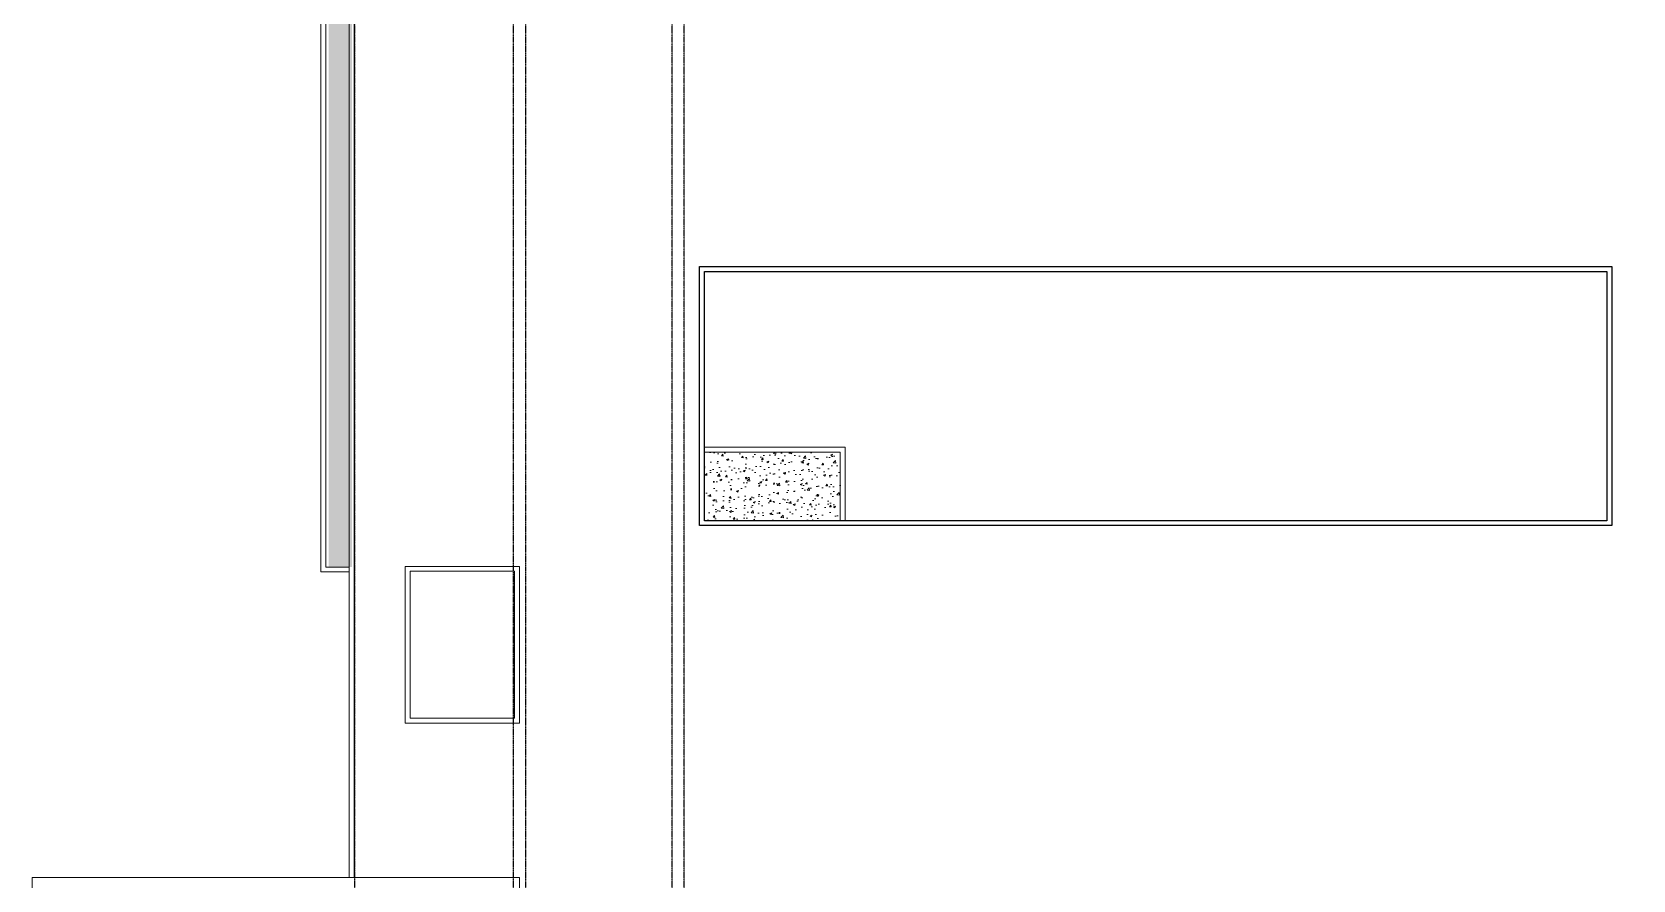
# Model space of a CAD drawing. Header units: metres. Extents: x 85953 to 212055, y -1481497 to -1363692.
# Drawn here: x 85953 to 158633, y -1440685 to -1402189 of the extents above; entities that cross this region are included whole.
import ezdxf

# ---------------------------------------------------------------- set-up
doc = ezdxf.new("R2010")
doc.units = ezdxf.units.M
doc.linetypes.add('DASHDOT', pattern=[25.4, 12.7, -6.35, 0, -6.35])
doc.layers.add('axes', color=8, linetype='Continuous')
doc.layers.add('Proj', color=8, linetype='Continuous', lineweight=0)
doc.layers.add('Tiles', color=8, linetype='Continuous', lineweight=0)

msp = doc.modelspace()

# ---------------------------------------------------------------- hatches: boundary and pattern name
at = {"layer": 'Tiles'}
h = msp.add_hatch(dxfattribs=at)
h.set_pattern_fill('AR-CONC', color=256, scale=5)
h.set_pattern_definition([(50, (166612.4, -1275361.2), (910.9233, -79.6954), [95.25, -1047.75]), (355, (166612.4, -1275361.2), (-176.217, 955.2842), [76.2, -838.203]), (100.45144, (166688.3, -1275367.85), (734.7062, 875.5888), [80.95, -890.4512]), (46.1842, (166612.4, -1275107.2), (1355.395, -210.2116), [142.875, -1571.625]), (96.63556, (166725.3, -1275124.7), (1187.021, 1237.131), [121.425, -1335.678]), (351.18415, (166612.4, -1275107.2), (1187.021, 1237.131), [114.3, -1257.299]), (21, (166739.4, -1275170.7), (758.072, -511.326), [95.25, -1047.75]), (326, (166739.4, -1275170.7), (309.01, 920.94), [76.2, -838.2]), (71.45144, (166802.55, -1275213.3), (1067.082, 409.614), [80.95, -890.4497]), (37.5, (166612.38, -1275361.2), (15.443, 422.7752), [0, -828.04, 0, -850.9, 0, -841.375]), (7.5, (166612.38, -1275361.2), (334.0983, 500.9029), [0, -485.14, 0, -808.99, 0, -320.675]), (327.5, (166329.17, -1275361.2), (677.953, -28.6437), [0, -317.5, 0, -990.6, 0, -1314.45]), (317.5, (166202.17, -1275361.2), (740.6459, 127.1325), [0, -412.75, 0, -657.86, 0, -933.45])])
h.paths.add_polyline_path([(158640.3, -1469902.7), (151820.3, -1469902.7), (151820.3, -1475307.7), (158640.3, -1475307.7)])
h.paths.add_polyline_path([(166365.3, -1395797.7), (122807.4, -1395797.7), (122807.4, -1396852.7), (166365.3, -1396852.7)])
h.paths.add_polyline_path([(100475.3, -1396852.7), (100475.3, -1395797.7), (99420.3, -1395797.7), (99420.3, -1426477.7), (100475.3, -1426477.7)])
h.paths.add_polyline_path([(175033.3, -1433677.7), (175033.3, -1404492.7), (174005.3, -1404492.7), (174005.3, -1433677.7)])
h.paths.add_polyline_path([(112420.3, -1475307.7), (112420.3, -1469902.7), (109140.3, -1469902.7), (109140.3, -1475307.7)])
h.paths.add_polyline_path([(148420.5, -1470957.7), (148420.5, -1469902.7), (115203.1, -1469902.7), (115203.1, -1470957.7)])
h = msp.add_hatch(dxfattribs=at)
h.set_pattern_fill('AR-CONC', color=256, scale=5)
h.set_pattern_definition([(50, (166487.4, -1275361.2), (910.9233, -79.6954), [95.25, -1047.75]), (355, (166487.4, -1275361.2), (-176.217, 955.284), [76.2, -838.203]), (100.45144, (166563.3, -1275367.85), (734.706, 875.589), [80.95, -890.451]), (46.1842, (166487.4, -1275107.2), (1355.395, -210.212), [142.875, -1571.625]), (96.6356, (166600.3, -1275124.7), (1187.021, 1237.131), [121.425, -1335.678]), (351.1842, (166487.4, -1275107.2), (1187.021, 1237.13), [114.3, -1257.299]), (21, (166614.4, -1275170.7), (758.072, -511.326), [95.25, -1047.75]), (326, (166614.4, -1275170.7), (309.01, 920.94), [76.2, -838.2]), (71.45144, (166677.55, -1275213.3), (1067.082, 409.614), [80.95, -890.4497]), (37.5, (166487.38, -1275361.2), (15.443, 422.7752), [0, -828.04, 0, -850.9, 0, -841.375]), (7.5, (166487.38, -1275361.2), (334.0983, 500.9029), [0, -485.14, 0, -808.99, 0, -320.675]), (327.5, (166204.17, -1275361.2), (677.953, -28.6437), [0, -317.5, 0, -990.6, 0, -1314.45]), (317.5, (166077.17, -1275361.2), (740.646, 127.1325), [0, -412.75, 0, -657.86, 0, -933.45])])
h.paths.add_polyline_path([(122645.3, -1421267.7), (116481.7, -1421267.7), (116481.7, -1424372.7), (122645.3, -1424372.7)])

# ---------------------------------------------------------------- linework, layer by layer
at = {"layer": 'axes', "linetype": 'DASHDOT'}
for p, q in [((100615.3, -1477267.4, 4.6), (100615.3, -1366691.8, 4.6)), ((107813.3, -1477267.4, 2.3), (107813.3, -1366691.8, 2.3)), ((108363.3, -1477267.3, -0.1), (108363.3, -1366661.8, -0.1)), ((115013.3, -1477267.4, -0.1), (115013.3, -1366741.8, -0.1)), ((115563.3, -1477267.4, -0.1), (115563.3, -1366741.8, -0.1))]:
    msp.add_line(p, q, dxfattribs=at)
at = {"layer": 'Proj'}
for p, q in [((100350.3, -1440572.7, 2.3), (100350.3, -1396822.7, 2.3)), ((100575.3, -1440572.7, 2.3), (100575.3, -1397352.7, -0.1))]:
    msp.add_line(p, q, dxfattribs=at)
for points, elevation in [([(100350.3, -1395542.7), (99070.3, -1395542.7), (99070.3, -1426702.7), (100350.3, -1426702.7)], 3.5), ([(100350.3, -1395767.7), (99295.3, -1395767.7), (99295.3, -1426477.7), (100350.3, -1426477.7)], 3.5), ([(116481.7, -1421042.7), (122870.3, -1421042.7), (122870.3, -1424372.7)], -0.1), ([(116481.7, -1421267.7), (122645.3, -1421267.7), (122645.3, -1424372.7)], -0.1)]:
    msp.add_lwpolyline(points, dxfattribs=dict(at, elevation=elevation))
at = {"layer": 'Proj', "lineweight": -2, "elevation": 2.3}
for points in [[(157670.3, -1412837.7), (157670.3, -1424597.7), (116256.7, -1424597.7), (116256.7, -1412837.7)], [(157445.3, -1413062.7), (157445.3, -1424372.7), (116481.7, -1424372.7), (116481.7, -1413062.7)]]:
    msp.add_lwpolyline(points, close=True, dxfattribs=at)
at = {"layer": 'Proj'}
for points, elevation in [([(102887.4, -1426447.7), (108080.3, -1426447.7), (108080.3, -1433567.7), (102887.4, -1433567.7)], 4.6), ([(103112.4, -1426672.7), (107855.3, -1426672.7), (107855.3, -1433342.7), (103112.4, -1433342.7)], 4.6), ([(108080.3, -1455502.7), (85952.6, -1455502.7), (85952.6, -1440572.7), (108080.3, -1440572.7)], 2.3)]:
    msp.add_lwpolyline(points, close=True, dxfattribs=dict(at, elevation=elevation))
at = {"layer": 'Tiles'}
msp.add_line((100350.3, -1433342.7, 2.3), (100350.3, -1431146.1, 2.3), dxfattribs=at)

doc.saveas('drawing.dxf')
